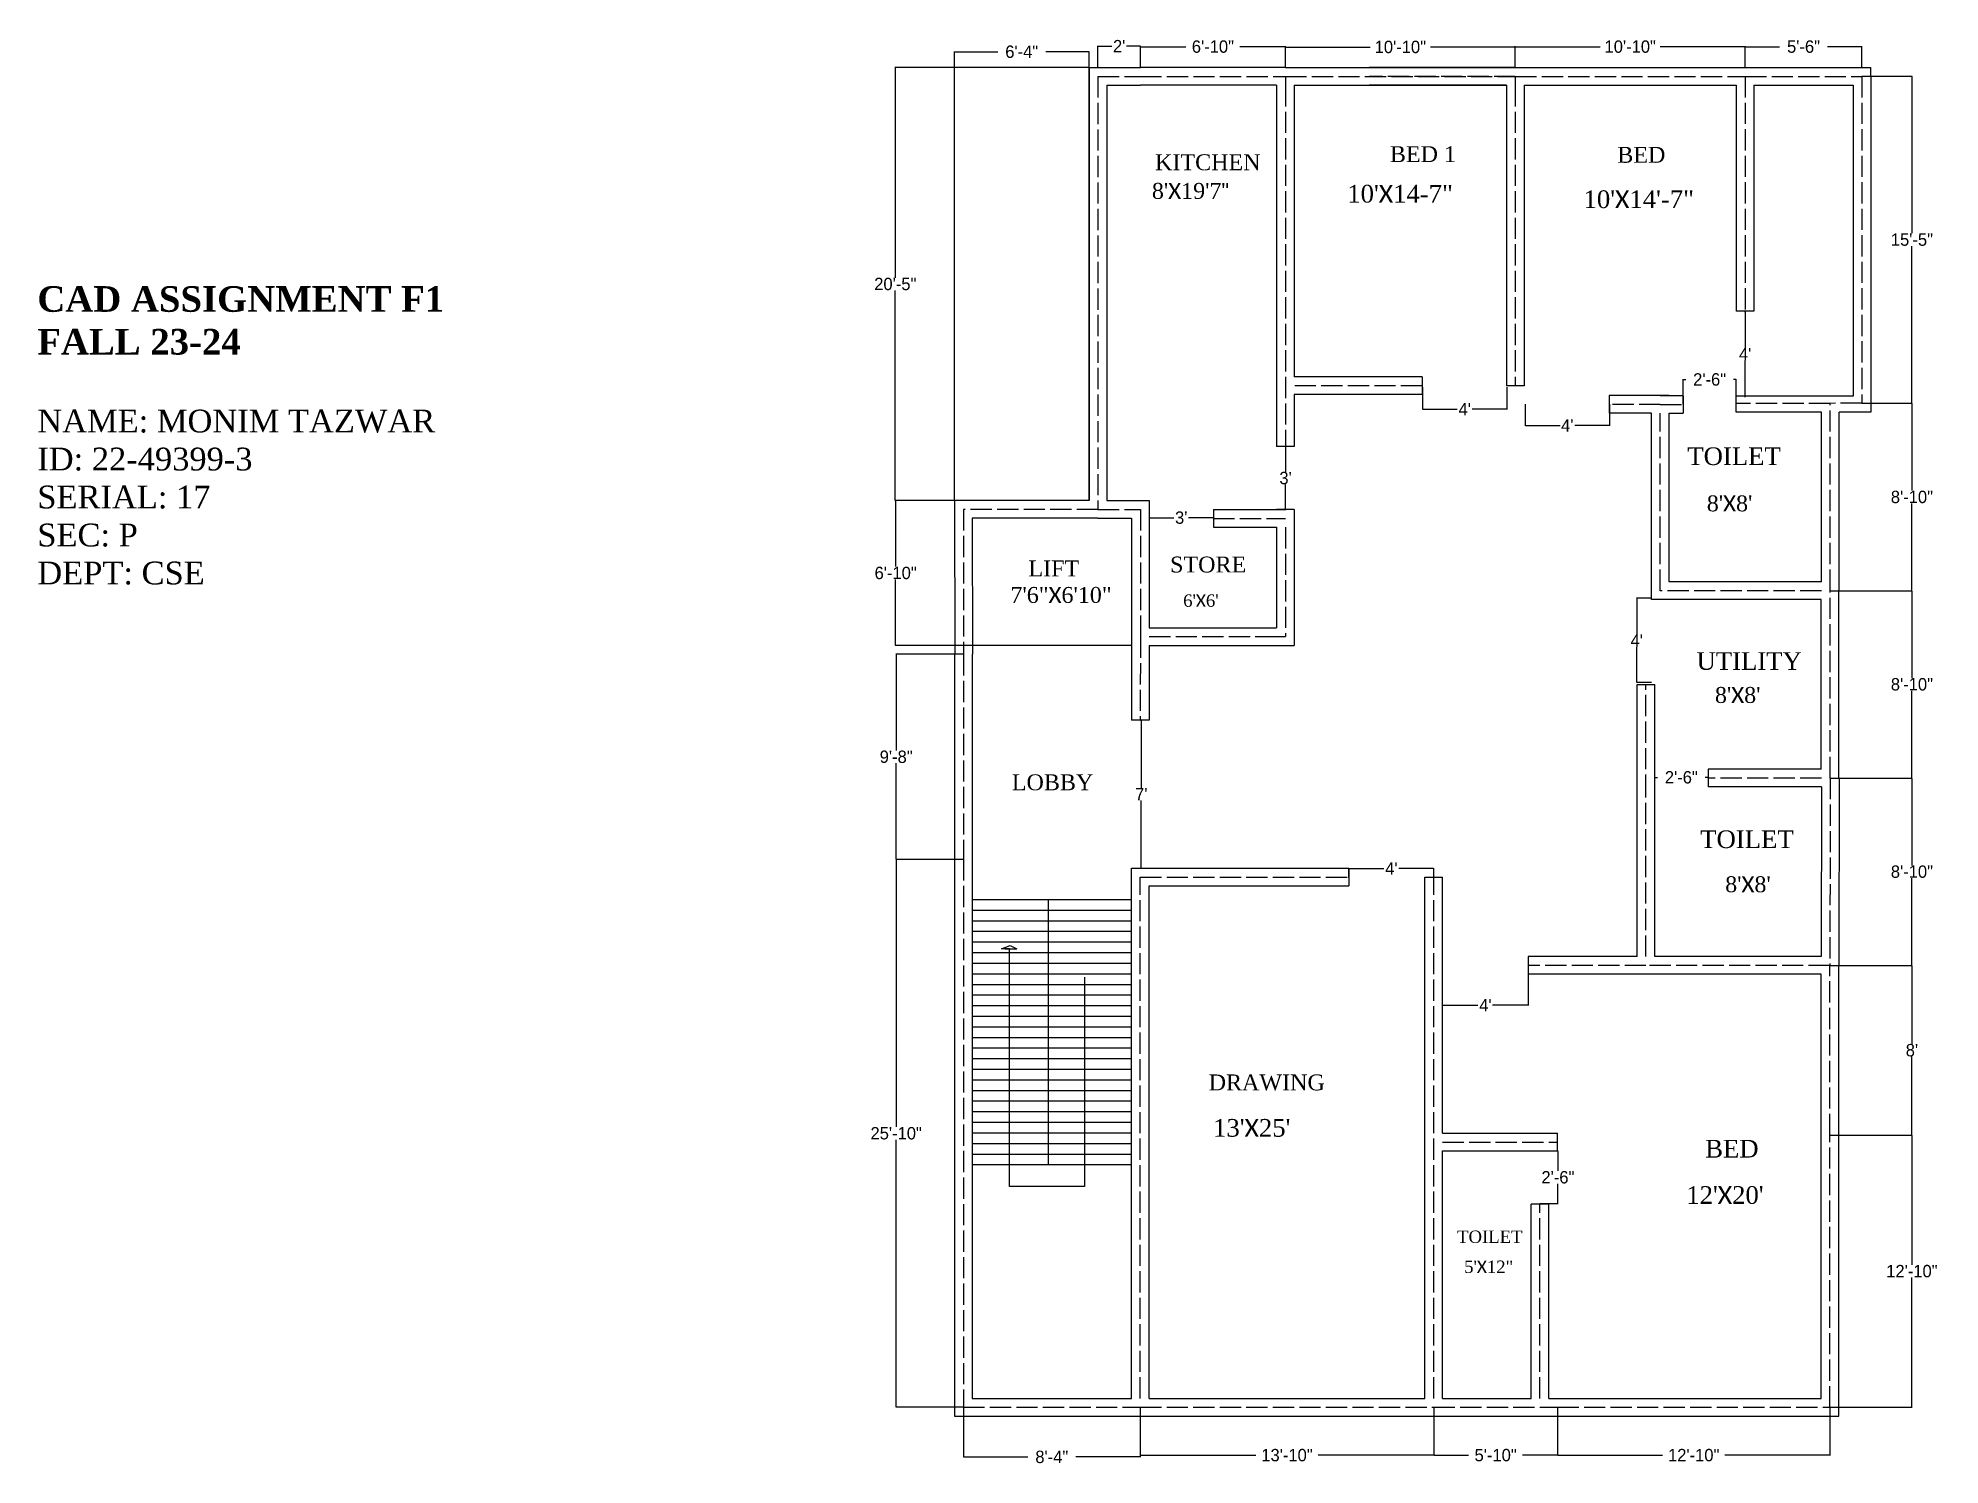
# Model space of a CAD drawing. Header units: inches. Extents: x -564 to 511, y -693 to 115.
import ezdxf

# ---------------------------------------------------------------- set-up
doc = ezdxf.new("R2010")
doc.units = ezdxf.units.IN
doc.header["$MEASUREMENT"] = 0
doc.linetypes.add('ACAD_ISO02W100', pattern=[15, 12, -3])
doc.dimstyles.get("Standard").update_dxf_attribs({"dimtxt": 7, "dimasz": 0.18, "dimexe": 0.18, "dimexo": 0.0625, "dimgap": 0.09, "dimtad": 0, "dimtih": 1, "dimtoh": 1, "dimdec": 0, "dimzin": 0, "dimdsep": 46, "dimlunit": 3, "dimtxsty": 'Standard', "dimcen": 0.09, "dimclrt": 5, "dimadec": 0, "dimazin": 0, "dimtfac": 1, "dimtdec": 0, "dimtofl": 0, "dimtmove": 0, "dimatfit": 3, "dimfxl": 1, "dimtolj": 1, "dimtzin": 0, "dimarcsym": 0})

# ---------------------------------------------------------------- blocks, each defined once
blk = doc.blocks.new('*D3')
at = {"color": 0, "lineweight": -2}
for p, q in [((-45.8, -146.9), (-45.8, 107.1)), ((-45.6, 107), (-21.3, 107)), ((30.1, 107), (5.8, 107)), ((30.3, -146.9), (30.3, 107.1))]:
    blk.add_line(p, q, dxfattribs=at)
at = {"color": 0}
for points in [[(-45.6, 107), (-45.6, 106.9), (-45.8, 107)], [(30.1, 107), (30.1, 106.9), (30.3, 107)]]:
    blk.add_solid(points, dxfattribs=at)
at = {"layer": 'Defpoints', "color": 0}
for p in [(-45.8, 107), (-45.8, -146.9), (30.3, -146.9)]:
    blk.add_point(p, dxfattribs=at)
at = {"color": 5, "insert": (-7.8, 107), "char_height": 7, "attachment_point": 5}
blk.add_mtext('\\A1;6\'-4"', dxfattribs=at)
blk = doc.blocks.new('*D4')
at = {"color": 0, "lineweight": -2}
for p, q in [((401.3, 98.2), (401.3, 110.1)), ((401.5, 109.9), (420.8, 109.9)), ((467.1, 109.9), (447.8, 109.9)), ((467.3, 98.2), (467.3, 110.1))]:
    blk.add_line(p, q, dxfattribs=at)
at = {"color": 0}
for points in [[(401.5, 109.9), (401.5, 109.9), (401.3, 109.9)], [(467.1, 109.9), (467.1, 109.9), (467.3, 109.9)]]:
    blk.add_solid(points, dxfattribs=at)
at = {"layer": 'Defpoints', "color": 0}
for p in [(401.3, 109.9), (401.3, 98.1), (467.3, 98.1)]:
    blk.add_point(p, dxfattribs=at)
at = {"color": 5, "insert": (434.3, 109.9), "char_height": 7, "attachment_point": 5}
blk.add_mtext('\\A1;5\'-6"', dxfattribs=at)
blk = doc.blocks.new('*D5')
at = {"color": 0, "lineweight": -2}
for p, q in [((271.3, 98.2), (271.3, 110.1)), ((271.5, 109.9), (319.3, 109.9)), ((401.1, 109.9), (353.3, 109.9)), ((401.3, 98.2), (401.3, 110.1))]:
    blk.add_line(p, q, dxfattribs=at)
at = {"color": 0}
for points in [[(271.5, 109.9), (271.5, 109.9), (271.3, 109.9)], [(401.1, 109.9), (401.1, 109.9), (401.3, 109.9)]]:
    blk.add_solid(points, dxfattribs=at)
at = {"layer": 'Defpoints', "color": 0}
for p in [(401.3, 109.9), (271.3, 98.1), (401.3, 98.1)]:
    blk.add_point(p, dxfattribs=at)
at = {"color": 5, "insert": (336.3, 109.9), "char_height": 7, "attachment_point": 5}
blk.add_mtext('\\A1;10\'-10"', dxfattribs=at)
blk = doc.blocks.new('*D6')
at = {"color": 0, "lineweight": -2}
for p, q in [((141.3, 98.1), (141.3, 109.8)), ((141.5, 109.7), (189.3, 109.7)), ((271.1, 109.7), (223.3, 109.7)), ((271.3, 98.1), (271.3, 109.8))]:
    blk.add_line(p, q, dxfattribs=at)
at = {"color": 0}
for points in [[(141.5, 109.7), (141.5, 109.6), (141.3, 109.7)], [(271.1, 109.7), (271.1, 109.6), (271.3, 109.7)]]:
    blk.add_solid(points, dxfattribs=at)
at = {"layer": 'Defpoints', "color": 0}
for p in [(271.3, 109.7), (141.3, 98.1), (271.3, 98.1)]:
    blk.add_point(p, dxfattribs=at)
at = {"color": 5, "insert": (206.3, 109.7), "char_height": 7, "attachment_point": 5}
blk.add_mtext('\\A1;10\'-10"', dxfattribs=at)
blk = doc.blocks.new('*D7')
at = {"color": 0, "lineweight": -2}
for p, q in [((59.3, 98.1), (59.3, 110.1)), ((59.5, 109.9), (85, 109.9)), ((141.1, 109.9), (115.5, 109.9)), ((141.3, 98.2), (141.3, 110.1))]:
    blk.add_line(p, q, dxfattribs=at)
at = {"color": 0}
for points in [[(59.5, 110), (59.5, 109.9), (59.3, 109.9)], [(141.1, 110), (141.1, 109.9), (141.3, 109.9)]]:
    blk.add_solid(points, dxfattribs=at)
at = {"layer": 'Defpoints', "color": 0}
for p in [(59.3, 109.9), (59.3, 98.1), (141.3, 98.1)]:
    blk.add_point(p, dxfattribs=at)
at = {"color": 5, "insert": (100.3, 109.9), "char_height": 7, "attachment_point": 5}
blk.add_mtext('\\A1;6\'-10"', dxfattribs=at)
blk = doc.blocks.new('*D8')
at = {"color": 0, "lineweight": -2}
for p, q in [((35.3, 98), (35.3, 110.4)), ((35.5, 110.2), (43.1, 110.2)), ((59.1, 110.2), (51.5, 110.2)), ((59.3, 98.2), (59.3, 110.4))]:
    blk.add_line(p, q, dxfattribs=at)
at = {"color": 0}
for points in [[(35.5, 110.2), (35.5, 110.2), (35.3, 110.2)], [(59.1, 110.2), (59.1, 110.2), (59.3, 110.2)]]:
    blk.add_solid(points, dxfattribs=at)
at = {"layer": 'Defpoints', "color": 0}
for p in [(59.3, 110.2), (35.3, 98), (59.3, 98.1)]:
    blk.add_point(p, dxfattribs=at)
at = {"color": 5, "insert": (47.3, 110.2), "char_height": 7, "attachment_point": 5}
blk.add_mtext("\\A1;2'", dxfattribs=at)
blk = doc.blocks.new('*D9')
at = {"color": 0, "lineweight": -2}
for p, q in [((30.2, 98.1), (-79.5, 98.1)), ((-79.3, 97.9), (-79.3, -20.8)), ((-79.3, -146.7), (-79.3, -28)), ((30.2, -146.9), (-79.5, -146.9))]:
    blk.add_line(p, q, dxfattribs=at)
at = {"color": 0}
for points in [[(-79.3, 97.9), (-79.3, 97.9), (-79.3, 98.1)], [(-79.3, -146.7), (-79.3, -146.7), (-79.3, -146.9)]]:
    blk.add_solid(points, dxfattribs=at)
at = {"layer": 'Defpoints', "color": 0}
for p in [(30.3, 98.1), (-79.3, -146.9), (30.3, -146.9)]:
    blk.add_point(p, dxfattribs=at)
at = {"color": 5, "insert": (-79.3, -24.4), "char_height": 7, "attachment_point": 5}
blk.add_mtext('\\A1;20\'-5"', dxfattribs=at)
blk = doc.blocks.new('*D10')
at = {"color": 0, "lineweight": -2}
for p, q in [((-45.9, -146.9), (-79.3, -146.9)), ((-79.1, -147.1), (-79.1, -184.3)), ((-79.1, -228.7), (-79.1, -191.5)), ((-35.8, -228.9), (-79.3, -228.9))]:
    blk.add_line(p, q, dxfattribs=at)
at = {"color": 0}
for points in [[(-79.2, -147.1), (-79.1, -147.1), (-79.1, -146.9)], [(-79.2, -228.7), (-79.1, -228.7), (-79.1, -228.9)]]:
    blk.add_solid(points, dxfattribs=at)
at = {"layer": 'Defpoints', "color": 0}
for p in [(-45.8, -146.9), (-79.1, -228.9), (-35.7, -228.9)]:
    blk.add_point(p, dxfattribs=at)
at = {"color": 5, "insert": (-79.1, -187.9), "char_height": 7, "attachment_point": 5}
blk.add_mtext('\\A1;6\'-10"', dxfattribs=at)
blk = doc.blocks.new('*D11')
at = {"color": 0, "lineweight": -2}
for p, q in [((-40.8, -659.9), (-40.8, -688.1)), ((59.2, -659.9), (59.2, -688.1)), ((-40.6, -688), (-4.3, -688)), ((59, -688), (22.7, -688))]:
    blk.add_line(p, q, dxfattribs=at)
at = {"color": 0}
for points in [[(-40.6, -687.9), (-40.6, -688), (-40.8, -688)], [(59, -687.9), (59, -688), (59.2, -688)]]:
    blk.add_solid(points, dxfattribs=at)
at = {"layer": 'Defpoints', "color": 0}
for p in [(-40.8, -659.9), (59.2, -659.9), (-40.8, -688)]:
    blk.add_point(p, dxfattribs=at)
at = {"color": 5, "insert": (9.2, -688), "char_height": 7, "attachment_point": 5}
blk.add_mtext('\\A1;8\'-4"', dxfattribs=at)
blk = doc.blocks.new('*D12')
at = {"color": 0, "lineweight": -2}
for p, q in [((59.2, -659.9), (59.2, -687.2)), ((225.2, -659.9), (225.2, -687.2)), ((59.4, -687), (124.6, -687)), ((225, -687), (159.8, -687))]:
    blk.add_line(p, q, dxfattribs=at)
at = {"color": 0}
for points in [[(59.4, -687), (59.4, -687), (59.2, -687)], [(225, -687), (225, -687), (225.2, -687)]]:
    blk.add_solid(points, dxfattribs=at)
at = {"layer": 'Defpoints', "color": 0}
for p in [(59.2, -659.9), (225.2, -659.9), (225.2, -687)]:
    blk.add_point(p, dxfattribs=at)
at = {"color": 5, "insert": (142.2, -687), "char_height": 7, "attachment_point": 5}
blk.add_mtext('\\A1;13\'-10"', dxfattribs=at)
blk = doc.blocks.new('*D13')
at = {"color": 0, "lineweight": -2}
for p, q in [((225.2, -659.9), (225.2, -687.2)), ((295.2, -659.9), (295.2, -687.2)), ((225.4, -687), (244.9, -687)), ((295, -687), (275.4, -687))]:
    blk.add_line(p, q, dxfattribs=at)
at = {"color": 0}
for points in [[(225.4, -687), (225.4, -687), (225.2, -687)], [(295, -687), (295, -687), (295.2, -687)]]:
    blk.add_solid(points, dxfattribs=at)
at = {"layer": 'Defpoints', "color": 0}
for p in [(225.2, -659.9), (295.2, -659.9), (295.2, -687)]:
    blk.add_point(p, dxfattribs=at)
at = {"color": 5, "insert": (260.2, -687), "char_height": 7, "attachment_point": 5}
blk.add_mtext('\\A1;5\'-10"', dxfattribs=at)
blk = doc.blocks.new('*D14')
at = {"color": 0, "lineweight": -2}
for p, q in [((295.2, -660), (295.2, -687.2)), ((449.2, -660), (449.2, -687.2)), ((295.4, -687), (354.6, -687)), ((449, -687), (389.8, -687))]:
    blk.add_line(p, q, dxfattribs=at)
at = {"color": 0}
for points in [[(295.4, -687), (295.4, -687), (295.2, -687)], [(449, -687), (449, -687), (449.2, -687)]]:
    blk.add_solid(points, dxfattribs=at)
at = {"layer": 'Defpoints', "color": 0}
for p in [(295.2, -659.9), (449.2, -659.9), (449.2, -687)]:
    blk.add_point(p, dxfattribs=at)
at = {"color": 5, "insert": (372.2, -687), "char_height": 7, "attachment_point": 5}
blk.add_mtext('\\A1;12\'-10"', dxfattribs=at)
blk = doc.blocks.new('*D15')
at = {"color": 0, "lineweight": -2}
for p, q in [((-40.8, -233.9), (-79, -233.9)), ((-78.8, -234.1), (-78.8, -288.3)), ((-78.8, -349.7), (-78.8, -295.5)), ((-40.8, -349.9), (-79, -349.9))]:
    blk.add_line(p, q, dxfattribs=at)
at = {"color": 0}
for points in [[(-78.8, -234.1), (-78.7, -234.1), (-78.8, -233.9)], [(-78.8, -349.7), (-78.7, -349.7), (-78.8, -349.9)]]:
    blk.add_solid(points, dxfattribs=at)
at = {"layer": 'Defpoints', "color": 0}
for p in [(-78.8, -233.9), (-40.8, -233.9), (-40.8, -349.9)]:
    blk.add_point(p, dxfattribs=at)
at = {"color": 5, "insert": (-78.8, -291.9), "char_height": 7, "attachment_point": 5}
blk.add_mtext('\\A1;9\'-8"', dxfattribs=at)
blk = doc.blocks.new('*D16')
at = {"color": 0, "lineweight": -2}
for p, q in [((-40.9, -349.9), (-79, -349.9)), ((-78.8, -350.1), (-78.8, -501.3)), ((-78.8, -659.7), (-78.8, -508.5)), ((-40.9, -659.9), (-79, -659.9))]:
    blk.add_line(p, q, dxfattribs=at)
at = {"color": 0}
for points in [[(-78.8, -350.1), (-78.7, -350.1), (-78.8, -349.9)], [(-78.8, -659.7), (-78.7, -659.7), (-78.8, -659.9)]]:
    blk.add_solid(points, dxfattribs=at)
at = {"layer": 'Defpoints', "color": 0}
for p in [(-40.8, -349.9), (-78.8, -659.9), (-40.8, -659.9)]:
    blk.add_point(p, dxfattribs=at)
at = {"color": 5, "insert": (-78.8, -504.9), "char_height": 7, "attachment_point": 5}
blk.add_mtext('\\A1;25\'-10"', dxfattribs=at)
blk = doc.blocks.new('*D17')
at = {"color": 0, "lineweight": -2}
for p, q in [((449.2, -505.9), (495.8, -505.9)), ((495.6, -506.1), (495.6, -579.4)), ((495.6, -659.8), (495.6, -586.5)), ((449.2, -659.9), (495.8, -659.9))]:
    blk.add_line(p, q, dxfattribs=at)
at = {"color": 0}
for points in [[(495.6, -506.1), (495.6, -506.1), (495.6, -505.9)], [(495.6, -659.8), (495.6, -659.8), (495.6, -659.9)]]:
    blk.add_solid(points, dxfattribs=at)
at = {"layer": 'Defpoints', "color": 0}
for p in [(449.2, -505.9), (449.2, -659.9), (495.6, -659.9)]:
    blk.add_point(p, dxfattribs=at)
at = {"color": 5, "insert": (495.6, -582.9), "char_height": 7, "attachment_point": 5}
blk.add_mtext('\\A1;12\'-10"', dxfattribs=at)
blk = doc.blocks.new('*D18')
at = {"color": 0, "lineweight": -2}
for p, q in [((454.2, -409.9), (495.8, -409.9)), ((495.6, -410.1), (495.6, -454.4)), ((495.6, -505.8), (495.6, -461.5)), ((454.2, -505.9), (495.8, -505.9))]:
    blk.add_line(p, q, dxfattribs=at)
at = {"color": 0}
for points in [[(495.6, -410.1), (495.6, -410.1), (495.6, -409.9)], [(495.6, -505.8), (495.6, -505.8), (495.6, -505.9)]]:
    blk.add_solid(points, dxfattribs=at)
at = {"layer": 'Defpoints', "color": 0}
for p in [(454.2, -409.9), (495.6, -409.9), (454.2, -505.9)]:
    blk.add_point(p, dxfattribs=at)
at = {"color": 5, "insert": (495.6, -457.9), "char_height": 7, "attachment_point": 5}
blk.add_mtext("\\A1;8'", dxfattribs=at)
blk = doc.blocks.new('*D19')
at = {"color": 0, "lineweight": -2}
for p, q in [((449.4, -303.9), (495.8, -303.9)), ((495.6, -304.1), (495.6, -353.4)), ((495.6, -409.8), (495.6, -360.5)), ((449.2, -409.9), (495.8, -409.9))]:
    blk.add_line(p, q, dxfattribs=at)
at = {"color": 0}
for points in [[(495.6, -304.1), (495.6, -304.1), (495.6, -303.9)], [(495.6, -409.8), (495.6, -409.8), (495.6, -409.9)]]:
    blk.add_solid(points, dxfattribs=at)
at = {"layer": 'Defpoints', "color": 0}
for p in [(449.4, -303.9), (449.2, -409.9), (495.6, -409.9)]:
    blk.add_point(p, dxfattribs=at)
at = {"color": 5, "insert": (495.6, -356.9), "char_height": 7, "attachment_point": 5}
blk.add_mtext('\\A1;8\'-10"', dxfattribs=at)
blk = doc.blocks.new('*D20')
at = {"color": 0, "lineweight": -2}
for p, q in [((449.4, -197.9), (495.8, -197.9)), ((495.6, -198.1), (495.6, -247.4)), ((495.6, -303.8), (495.6, -254.5)), ((449.4, -303.9), (495.8, -303.9))]:
    blk.add_line(p, q, dxfattribs=at)
at = {"color": 0}
for points in [[(495.6, -198.1), (495.7, -198.1), (495.6, -197.9)], [(495.6, -303.8), (495.7, -303.8), (495.6, -303.9)]]:
    blk.add_solid(points, dxfattribs=at)
at = {"layer": 'Defpoints', "color": 0}
for p in [(449.3, -197.9), (495.6, -197.9), (449.3, -303.9)]:
    blk.add_point(p, dxfattribs=at)
at = {"color": 5, "insert": (495.6, -250.9), "char_height": 7, "attachment_point": 5}
blk.add_mtext('\\A1;8\'-10"', dxfattribs=at)
blk = doc.blocks.new('*D21')
at = {"color": 0, "lineweight": -2}
for p, q in [((467.3, -91.8), (495.8, -91.8)), ((495.6, -92), (495.6, -141.3)), ((495.6, -197.8), (495.6, -148.5)), ((454.4, -197.9), (495.8, -197.9))]:
    blk.add_line(p, q, dxfattribs=at)
at = {"color": 0}
for points in [[(495.6, -92), (495.7, -92), (495.6, -91.8)], [(495.6, -197.8), (495.7, -197.8), (495.6, -197.9)]]:
    blk.add_solid(points, dxfattribs=at)
at = {"layer": 'Defpoints', "color": 0}
for p in [(467.3, -91.8), (495.6, -91.8), (454.4, -197.9)]:
    blk.add_point(p, dxfattribs=at)
at = {"color": 5, "insert": (495.6, -144.9), "char_height": 7, "attachment_point": 5}
blk.add_mtext('\\A1;8\'-10"', dxfattribs=at)
blk = doc.blocks.new('*D22')
at = {"color": 0, "lineweight": -2}
for p, q in [((467.3, 93.2), (495.8, 93.2)), ((495.6, 93), (495.6, 4.3)), ((495.6, -91.6), (495.6, -2.9)), ((467.3, -91.8), (495.8, -91.8))]:
    blk.add_line(p, q, dxfattribs=at)
at = {"color": 0}
for points in [[(495.6, 93), (495.7, 93), (495.6, 93.2)], [(495.6, -91.6), (495.7, -91.6), (495.6, -91.8)]]:
    blk.add_solid(points, dxfattribs=at)
at = {"layer": 'Defpoints', "color": 0}
for p in [(467.3, 93.2), (495.6, 93.2), (467.3, -91.8)]:
    blk.add_point(p, dxfattribs=at)
at = {"color": 5, "insert": (495.6, 0.7), "char_height": 7, "attachment_point": 5}
blk.add_mtext('\\A1;15\'-5"', dxfattribs=at)
blk = doc.blocks.new('*D23')
at = {"color": 0, "lineweight": -2}
for p, q in [((141.3, -116.4), (141.5, -116.4)), ((141.4, -116.6), (141.4, -130.6)), ((141.4, -151.8), (141.4, -137.8)), ((141.3, -152), (141.5, -152))]:
    blk.add_line(p, q, dxfattribs=at)
at = {"color": 0}
for points in [[(141.3, -116.6), (141.4, -116.6), (141.4, -116.4)], [(141.3, -151.8), (141.4, -151.8), (141.4, -152)]]:
    blk.add_solid(points, dxfattribs=at)
at = {"layer": 'Defpoints', "color": 0}
for p in [(141.3, -116.4), (141.3, -152), (141.4, -152)]:
    blk.add_point(p, dxfattribs=at)
at = {"color": 5, "insert": (141.4, -134.2), "char_height": 7, "attachment_point": 5}
blk.add_mtext("\\A1;3'", dxfattribs=at)
blk = doc.blocks.new('*D24')
at = {"color": 0, "lineweight": -2}
for p, q in [((64.3, -147), (64.3, -156.7)), ((64.5, -156.6), (78.2, -156.6)), ((100.4, -156.6), (86.6, -156.6)), ((100.6, -152), (100.6, -156.7))]:
    blk.add_line(p, q, dxfattribs=at)
at = {"color": 0}
for points in [[(64.5, -156.5), (64.5, -156.6), (64.3, -156.6)], [(100.4, -156.5), (100.4, -156.6), (100.6, -156.6)]]:
    blk.add_solid(points, dxfattribs=at)
at = {"layer": 'Defpoints', "color": 0}
for p in [(64.3, -146.9), (64.3, -156.6), (100.6, -152)]:
    blk.add_point(p, dxfattribs=at)
at = {"color": 5, "insert": (82.4, -156.6), "char_height": 7, "attachment_point": 5}
blk.add_mtext("\\A1;3'", dxfattribs=at)
blk = doc.blocks.new('*D25')
at = {"color": 0, "lineweight": -2}
for p, q in [((59.3, -271.1), (59.9, -271.1)), ((59.8, -271.3), (59.8, -309.4)), ((59.8, -354.7), (59.8, -316.6)), ((59.3, -354.9), (59.9, -354.9))]:
    blk.add_line(p, q, dxfattribs=at)
at = {"color": 0}
for points in [[(59.7, -271.3), (59.8, -271.3), (59.8, -271.1)], [(59.7, -354.7), (59.8, -354.7), (59.8, -354.9)]]:
    blk.add_solid(points, dxfattribs=at)
at = {"layer": 'Defpoints', "color": 0}
for p in [(59.2, -271.1), (59.2, -354.9), (59.8, -354.9)]:
    blk.add_point(p, dxfattribs=at)
at = {"color": 5, "insert": (59.8, -313), "char_height": 7, "attachment_point": 5}
blk.add_mtext("\\A1;7'", dxfattribs=at)
blk = doc.blocks.new('*D26')
at = {"color": 0, "lineweight": -2}
for p, q in [((278.5, -410), (278.5, -432.6)), ((230.2, -432.3), (230.2, -432.2)), ((230.4, -432.4), (250.2, -432.4)), ((278.4, -432.4), (258.5, -432.4))]:
    blk.add_line(p, q, dxfattribs=at)
at = {"color": 0}
for points in [[(230.4, -432.4), (230.4, -432.4), (230.2, -432.4)], [(278.4, -432.4), (278.4, -432.4), (278.5, -432.4)]]:
    blk.add_solid(points, dxfattribs=at)
at = {"layer": 'Defpoints', "color": 0}
for p in [(278.5, -409.9), (230.2, -432.4), (230.2, -432.4)]:
    blk.add_point(p, dxfattribs=at)
at = {"color": 5, "insert": (254.4, -432.4), "char_height": 7, "attachment_point": 5}
blk.add_mtext("\\A1;4'", dxfattribs=at)
blk = doc.blocks.new('*D27')
at = {"color": 0, "lineweight": -2}
for p, q in [((350.2, -327.9), (350.2, -303.3)), ((350.4, -303.5), (351.7, -303.5)), ((380.1, -303.5), (378.7, -303.5)), ((380.3, -303.9), (380.3, -303.3))]:
    blk.add_line(p, q, dxfattribs=at)
at = {"color": 0}
for points in [[(350.4, -303.4), (350.4, -303.5), (350.2, -303.5)], [(380.1, -303.4), (380.1, -303.5), (380.3, -303.5)]]:
    blk.add_solid(points, dxfattribs=at)
at = {"layer": 'Defpoints', "color": 0}
for p in [(350.2, -303.5), (380.3, -303.9), (350.2, -328)]:
    blk.add_point(p, dxfattribs=at)
at = {"color": 5, "insert": (365.2, -303.5), "char_height": 7, "attachment_point": 5}
blk.add_mtext('\\A1;2\'-6"', dxfattribs=at)
blk = doc.blocks.new('*D28')
at = {"color": 0, "lineweight": -2}
for p, q in [((366.2, -92.3), (366.2, -78.2)), ((366.4, -78.4), (367.7, -78.4)), ((396, -78.4), (394.7, -78.4)), ((396.2, -92.3), (396.2, -78.2))]:
    blk.add_line(p, q, dxfattribs=at)
at = {"color": 0}
for points in [[(366.4, -78.4), (366.4, -78.4), (366.2, -78.4)], [(396, -78.4), (396, -78.4), (396.2, -78.4)]]:
    blk.add_solid(points, dxfattribs=at)
at = {"layer": 'Defpoints', "color": 0}
for p in [(366.2, -78.4), (366.2, -92.4), (396.2, -92.4)]:
    blk.add_point(p, dxfattribs=at)
at = {"color": 5, "insert": (381.2, -78.4), "char_height": 7, "attachment_point": 5}
blk.add_mtext('\\A1;2\'-6"', dxfattribs=at)
blk = doc.blocks.new('*D29')
at = {"color": 0, "lineweight": -2}
for p, q in [((348.4, -202.2), (339.8, -202.2)), ((340, -202.4), (340, -222.5)), ((340, -249.7), (340, -229.7)), ((348.4, -249.9), (339.8, -249.9))]:
    blk.add_line(p, q, dxfattribs=at)
at = {"color": 0}
for points in [[(340, -202.4), (340, -202.4), (340, -202.2)], [(340, -249.7), (340, -249.7), (340, -249.9)]]:
    blk.add_solid(points, dxfattribs=at)
at = {"layer": 'Defpoints', "color": 0}
for p in [(348.4, -202.2), (340, -249.9), (348.4, -249.9)]:
    blk.add_point(p, dxfattribs=at)
at = {"color": 5, "insert": (340, -226.1), "char_height": 7, "attachment_point": 5}
blk.add_mtext("\\A1;4'", dxfattribs=at)
blk = doc.blocks.new('*D30')
at = {"color": 0, "lineweight": -2}
for p, q in [((218.8, -82.7), (218.8, -95.4)), ((266.6, -82.7), (266.6, -95.4)), ((219, -95.2), (238.5, -95.2)), ((266.4, -95.2), (246.9, -95.2))]:
    blk.add_line(p, q, dxfattribs=at)
at = {"color": 0}
for points in [[(219, -95.2), (219, -95.2), (218.8, -95.2)], [(266.4, -95.2), (266.4, -95.2), (266.6, -95.2)]]:
    blk.add_solid(points, dxfattribs=at)
at = {"layer": 'Defpoints', "color": 0}
for p in [(218.8, -82.6), (266.6, -82.6), (266.6, -95.2)]:
    blk.add_point(p, dxfattribs=at)
at = {"color": 5, "insert": (242.7, -95.2), "char_height": 7, "attachment_point": 5}
blk.add_mtext("\\A1;4'", dxfattribs=at)
blk = doc.blocks.new('*D31')
at = {"color": 0, "lineweight": -2}
for p, q in [((276.9, -92.3), (276.9, -104.6)), ((324.6, -92.3), (324.6, -104.6)), ((277.1, -104.4), (296.6, -104.4)), ((324.4, -104.4), (304.9, -104.4))]:
    blk.add_line(p, q, dxfattribs=at)
at = {"color": 0}
for points in [[(277.1, -104.4), (277.1, -104.4), (276.9, -104.4)], [(324.4, -104.4), (324.4, -104.4), (324.6, -104.4)]]:
    blk.add_solid(points, dxfattribs=at)
at = {"layer": 'Defpoints', "color": 0}
for p in [(276.9, -92.2), (324.6, -92.2), (276.9, -104.4)]:
    blk.add_point(p, dxfattribs=at)
at = {"color": 5, "insert": (300.7, -104.4), "char_height": 7, "attachment_point": 5}
blk.add_mtext("\\A1;4'", dxfattribs=at)
blk = doc.blocks.new('*D32')
at = {"color": 0, "lineweight": -2}
for p, q in [((400.9, -39.9), (401.5, -39.9)), ((401.3, -40.1), (401.3, -60.4)), ((401.3, -87.8), (401.3, -67.6)), ((400.9, -88), (401.5, -88))]:
    blk.add_line(p, q, dxfattribs=at)
at = {"color": 0}
for points in [[(401.3, -40.1), (401.4, -40.1), (401.3, -39.9)], [(401.3, -87.8), (401.4, -87.8), (401.3, -88)]]:
    blk.add_solid(points, dxfattribs=at)
at = {"layer": 'Defpoints', "color": 0}
for p in [(400.9, -39.9), (400.9, -88), (401.3, -88)]:
    blk.add_point(p, dxfattribs=at)
at = {"color": 5, "insert": (401.3, -64), "char_height": 7, "attachment_point": 5}
blk.add_mtext("\\A1;4'", dxfattribs=at)
blk = doc.blocks.new('*D33')
at = {"color": 0, "lineweight": -2}
for p, q in [((285.2, -514.9), (295.6, -514.9)), ((295.4, -515.1), (295.4, -526.2)), ((295.4, -544.5), (295.4, -533.4)), ((285.2, -544.7), (295.6, -544.7))]:
    blk.add_line(p, q, dxfattribs=at)
at = {"color": 0}
for points in [[(295.4, -515.1), (295.5, -515.1), (295.4, -514.9)], [(295.4, -544.5), (295.5, -544.5), (295.4, -544.7)]]:
    blk.add_solid(points, dxfattribs=at)
at = {"layer": 'Defpoints', "color": 0}
for p in [(285.1, -514.9), (295.4, -514.9), (285.1, -544.7)]:
    blk.add_point(p, dxfattribs=at)
at = {"color": 5, "insert": (295.4, -529.8), "char_height": 7, "attachment_point": 5}
blk.add_mtext('\\A1;2\'-6"', dxfattribs=at)
blk = doc.blocks.new('*D34')
at = {"color": 0, "lineweight": -2}
for p, q in [((177.1, -360.1), (177.1, -354.9)), ((225.3, -360.1), (225.3, -354.9)), ((177.3, -355.1), (197, -355.1)), ((225.1, -355.1), (205.4, -355.1))]:
    blk.add_line(p, q, dxfattribs=at)
at = {"color": 0}
for points in [[(177.3, -355), (177.3, -355.1), (177.1, -355.1)], [(225.1, -355), (225.1, -355.1), (225.3, -355.1)]]:
    blk.add_solid(points, dxfattribs=at)
at = {"layer": 'Defpoints', "color": 0}
for p in [(177.1, -360.1), (225.3, -355.1), (225.3, -360.1)]:
    blk.add_point(p, dxfattribs=at)
at = {"color": 5, "insert": (201.2, -355.1), "char_height": 7, "attachment_point": 5}
blk.add_mtext("\\A1;4'", dxfattribs=at)

msp = doc.modelspace()

# ---------------------------------------------------------------- linework, layer by layer
for p, q in [((30.3, 98.1), (30.3, -146.9)), ((30.3, 98.1), (59.3, 98.1)), ((141.3, 98.1), (59.3, 98.1)), ((141.3, 98.1), (271.3, 98.1)), ((271.3, 98.1), (188.7, 98.1)), ((271.3, 98.1), (401.3, 98.1)), ((401.3, 98.1), (467.3, 98.1)), ((40.3, 88.1), (40.3, -146.9)), ((40.3, 88.1), (59.3, 88.1)), ((136.3, 88.1), (59.3, 88.1)), ((136.3, 88.1), (136.3, -116.4)), ((141.3, 93.1), (141.3, 88.1)), ((146.3, 88.1), (266.3, 88.1)), ((146.3, 88.1), (146.3, -76.9)), ((266.3, 88.1), (188.7, 88.1)), ((266.3, 88.1), (266.3, -81.9)), ((266.3, 88.1), (266.3, -81.9)), ((271.3, 93.1), (271.3, 88.1)), ((276.3, 88.1), (396.3, 88.1)), ((276.3, 88.1), (396.3, 88.1)), ((276.3, 88.1), (276.3, -81.9)), ((396.3, 93.2), (396.3, 93.1)), ((396.3, 88.1), (396.3, -39.8)), ((406.3, 93.2), (406.3, 93.1)), ((406.3, 88.1), (462.3, 88.1)), ((406.3, 88.1), (406.3, -39.8)), ((462.3, 93.2), (462.3, 93.1)), ((462.3, 88.1), (462.3, -87.9)), ((472.3, 93.2), (472.3, -96.8)), ((406.3, -39.8), (396.3, -39.8)), ((218.6, -76.9), (146.3, -76.9)), ((218.6, -76.9), (218.6, -86.9)), ((276.3, -81.9), (266.3, -81.9)), ((218.6, -86.9), (146.3, -86.9)), ((146.3, -86.9), (146.3, -116.4)), ((358.3, -87.5), (324.4, -87.5)), ((324.4, -87.5), (324.4, -97.5)), ((353.3, -87.5), (366.2, -87.5)), ((353.3, -92.5), (353.3, -92.5)), ((366.2, -87.9), (366.2, -92.5)), ((366.2, -92.5), (366.2, -97.5)), ((449.4, -87.9), (396.3, -87.9)), ((396.3, -96.9), (396.3, -87.9)), ((462.3, -87.9), (449.3, -87.9)), ((472.3, -96.8), (454.4, -96.9)), ((348.3, -97.5), (324.4, -97.5)), ((348.3, -101.9), (348.3, -97.5)), ((348.3, -202.9), (348.3, -101.9)), ((358.3, -101.9), (358.3, -97.5)), ((358.3, -97.5), (366.2, -97.5)), ((358.3, -192.9), (358.3, -101.9)), ((444.4, -96.9), (396.3, -96.9)), ((444.4, -192.9), (444.4, -96.9)), ((444.4, -192.9), (444.4, -96.9)), ((454.4, -197.9), (454.4, -96.9)), ((136.3, -116.4), (136.3, -116.4)), ((146.3, -116.4), (136.3, -116.4)), ((141.3, -116.4), (141.3, -116.4)), ((30.3, -146.9), (-45.8, -146.9)), ((-45.8, -146.9), (-45.7, -233.9)), ((35.3, -146.9), (35.3, -151.9)), ((40.3, -146.9), (64.3, -146.9)), ((64.3, -146.9), (64.3, -218.9)), ((-40.7, -151.9), (-40.7, -151.9)), ((-35.8, -151.9), (-35.8, -151.9)), ((35.3, -156.9), (-35.8, -156.9)), ((-35.8, -156.9), (-35.7, -233.9)), ((35.3, -156.9), (54.3, -156.9)), ((54.3, -151.9), (54.3, -151.9)), ((54.3, -156.9), (54.3, -223.9)), ((100.6, -152), (141.4, -152)), ((100.6, -152), (100.6, -162)), ((136.3, -151.9), (136.3, -152)), ((146.3, -151.9), (136.3, -151.9)), ((146.3, -151.9), (146.3, -228.9)), ((100.6, -162), (136.3, -162)), ((141.3, -162), (141.4, -162)), ((444.4, -192.9), (358.3, -192.9)), ((444.3, -202.9), (348.3, -202.9)), ((444.3, -298.9), (444.3, -202.9)), ((454.3, -303.9), (454.3, -197.9)), ((54.3, -223.9), (54.2, -271.1)), ((64.3, -218.9), (136.3, -218.9)), ((131.3, -223.9), (141.3, -223.9)), ((141.3, -223.3), (141.3, -223.9)), ((-45.8, -233.9), (-45.8, -349.9)), ((-35.8, -233.9), (-35.8, -349.9)), ((54.3, -228.9), (-35.7, -228.9)), ((59.3, -228.9), (59.3, -228.9)), ((64.3, -228.9), (64.2, -271.1)), ((64.3, -228.9), (146.3, -228.9)), ((340.2, -404.9), (340.2, -251)), ((340.2, -251), (350.2, -251)), ((350.2, -404.9), (350.2, -251)), ((59.2, -271.1), (54.2, -271.1)), ((64.2, -271.1), (59.2, -271.1)), ((444.3, -298.9), (380.3, -298.9)), ((380.3, -298.9), (380.3, -308.9)), ((449.4, -298.9), (449.3, -298.9)), ((444.4, -308.9), (380.3, -308.9)), ((444.4, -308.9), (444.2, -404.9)), ((444.4, -303.9), (444.4, -303.9)), ((449.4, -303.9), (449.3, -303.9)), ((449.4, -308.9), (449.4, -308.9)), ((454.4, -304), (454.2, -410)), ((340.2, -404.9), (340.2, -313.9)), ((350.2, -404.9), (350.2, -313.9)), ((-45.8, -349.9), (-45.8, -664.9)), ((-35.8, -349.9), (-35.8, -654.9)), ((-35.8, -349.9), (-35.8, -654.9)), ((54.2, -354.9), (177.2, -354.9)), ((54.2, -654.9), (54.2, -354.9)), ((177.2, -354.9), (177.2, -364.9)), ((64.2, -364.9), (177.2, -364.9)), ((64.2, -654.9), (64.2, -364.9)), ((220.2, -654.9), (220.2, -359.9)), ((220.2, -359.9), (230.2, -359.9)), ((230.2, -504.9), (230.2, -359.9)), ((54.2, -372.8), (-35.8, -372.8)), ((7.2, -372.8), (7.2, -522.8)), ((54.2, -378.8), (-35.8, -378.8)), ((54.2, -384.8), (-35.8, -384.8)), ((54.2, -390.8), (-35.8, -390.8)), ((54.2, -396.8), (-35.8, -396.8)), ((54.2, -402.8), (-35.8, -402.8)), ((-19.2, -400.5), (-14.4, -398.6)), ((-17.2, -400.5), (-19.2, -400.5)), ((-14.7, -400.5), (-17.2, -400.5)), ((-17.2, -400.5), (-10.6, -400.5)), ((-14.7, -412.1), (-14.7, -400.5)), ((-14.4, -398.6), (-10.6, -400.5)), ((278.5, -404.9), (278.5, -414.9)), ((340.2, -404.9), (278.5, -404.9)), ((444.2, -404.9), (350.2, -404.9)), ((444.2, -404.9), (350.2, -404.9)), ((449.2, -404.9), (449.2, -404.9)), ((54.2, -408.8), (-35.8, -408.8)), ((54.2, -414.8), (-35.8, -414.8)), ((-14.7, -534.9), (-14.7, -412.1)), ((27.6, -416.5), (27.6, -534.9)), ((444.2, -414.9), (278.5, -414.9)), ((444.2, -414.9), (345.2, -414.9)), ((444.2, -414.9), (345.2, -414.9)), ((444.2, -505.9), (444.2, -414.9)), ((444.2, -505.9), (444.2, -414.9)), ((444.2, -505.9), (444.2, -414.9)), ((449.2, -414.9), (449.2, -414.9)), ((454.2, -505.9), (454.2, -409.9)), ((54.2, -420.8), (-35.8, -420.8)), ((54.2, -426.8), (-35.8, -426.8)), ((54.2, -432.8), (-35.8, -432.8)), ((54.2, -438.8), (-35.8, -438.8)), ((54.2, -444.8), (-35.8, -444.8)), ((54.2, -450.8), (-35.8, -450.8)), ((54.2, -456.8), (-35.8, -456.8)), ((54.2, -462.8), (-35.8, -462.8)), ((54.2, -468.8), (-35.8, -468.8)), ((54.2, -474.8), (-35.8, -474.8)), ((54.2, -480.8), (-35.8, -480.8)), ((54.2, -486.8), (-35.8, -486.8)), ((54.2, -492.8), (-35.8, -492.8)), ((54.2, -498.8), (-35.8, -498.8)), ((54.2, -504.8), (-35.8, -504.8)), ((230.2, -504.9), (295.2, -504.9)), ((230.2, -504.9), (295.2, -504.9)), ((295.2, -514.9), (295.2, -504.9)), ((54.2, -510.8), (-35.8, -510.8)), ((230.2, -654.9), (230.2, -514.9)), ((230.2, -514.9), (295.2, -514.9)), ((444.2, -654.9), (444.2, -505.9)), ((454.2, -664.9), (454.2, -505.9)), ((54.2, -516.8), (-35.8, -516.8)), ((54.2, -522.8), (-35.8, -522.8)), ((27.6, -534.9), (-14.7, -534.9)), ((280.2, -654.9), (280.2, -544.9)), ((285.2, -544.9), (280.2, -544.9)), ((290.2, -544.9), (285.2, -544.9)), ((290.2, -654.9), (290.2, -544.9)), ((-35.8, -654.9), (54.2, -654.9)), ((64.2, -654.9), (220.2, -654.9)), ((230.2, -654.9), (280.2, -654.9)), ((290.2, -654.9), (295.2, -654.9)), ((295.2, -654.9), (444.2, -654.9)), ((-45.8, -664.9), (59.2, -664.9)), ((59.2, -664.9), (225.2, -664.9)), ((225.2, -664.9), (295.2, -664.9)), ((295.2, -664.9), (454.2, -664.9)), ((444.2, -659.9), (444.2, -659.9))]:
    msp.add_line(p, q)
at = {"color": 0}
for p in [(467.3, 98.1), (472.3, 93.2)]:
    msp.add_line(p, (472.3, 98.1), dxfattribs=at)
at = {"color": 1, "linetype": 'ACAD_ISO02W100'}
for p, q in [((35.3, 93.1), (35.3, -146.9)), ((35.3, 93.1), (59.3, 93.1)), ((59.3, 93.1), (136.3, 93.1)), ((141.3, 93.1), (271.3, 93.1)), ((141.3, 88.1), (141.3, -116.4)), ((271.3, 93.1), (188.7, 93.1)), ((271.3, 93.1), (401.3, 93.1)), ((271.3, 88.1), (271.3, -81.9)), ((401.3, 93.2), (401.3, -39.8)), ((401.3, 93.1), (467.3, 93.1)), ((467.3, 93.2), (467.3, -91.8)), ((218.6, -81.9), (146.3, -81.9)), ((353.3, -92.5), (324.4, -92.5)), ((449.4, -91.9), (396.3, -91.9)), ((449.4, -197.9), (449.4, -91.9)), ((353.3, -197.9), (353.3, -101.9)), ((-40.8, -151.9), (-40.7, -233.9)), ((35.3, -151.9), (-40.7, -151.9)), ((35.3, -151.9), (59.3, -151.9)), ((59.3, -151.9), (59.3, -223.9)), ((100.6, -157), (141.4, -157)), ((141.3, -162), (141.3, -223.3)), ((444.4, -197.9), (353.3, -197.9)), ((449.3, -303.9), (449.3, -197.9)), ((59.3, -223.9), (59.2, -271.1)), ((64.3, -223.9), (131.3, -223.9)), ((-40.8, -233.9), (-40.8, -349.9)), ((345.2, -313.9), (345.2, -251)), ((444.4, -303.9), (380.3, -303.9)), ((449.4, -303.9), (449.2, -409.9)), ((345.2, -404.9), (345.2, -313.9)), ((-40.8, -349.9), (-40.8, -659.9)), ((59.2, -654.9), (59.2, -359.9)), ((59.2, -359.9), (177.2, -359.9)), ((225.2, -654.9), (225.2, -359.9)), ((345.2, -409.9), (278.5, -409.9)), ((449.2, -409.9), (345.2, -409.9)), ((449.2, -505.9), (449.2, -409.9)), ((230.2, -509.9), (295.2, -509.9)), ((449.2, -659.9), (449.2, -505.9)), ((285.2, -654.9), (285.2, -544.9)), ((-40.8, -659.9), (59.2, -659.9)), ((59.2, -659.9), (225.2, -659.9)), ((225.2, -659.9), (295.2, -659.9)), ((295.2, -659.9), (449.2, -659.9))]:
    msp.add_line(p, q, dxfattribs=at)
at = {"linetype": 'ACAD_ISO02W100'}
for p, q in [((136.3, 93.1), (141.3, 93.1)), ((353.3, -92.5), (366.2, -92.5)), ((467.3, -91.8), (449.4, -91.9)), ((353.3, -101.9), (353.3, -97.5)), ((141.3, -151.9), (141.3, -152))]:
    msp.add_line(p, q, dxfattribs=at)
at = {"color": 1}
msp.add_line((136.3, -162), (136.3, -218.9), dxfattribs=at)

# ---------------------------------------------------------------- texts
at = {"attachment_point": 1}
for s, insert, char_height, width in [('\\pi1.8;', (64.2, 61.2), 0.2, 57.672), ('{\\fTimes New Roman|b0|i0|c0|p18;KITCHEN}', (67.6, 49), 9, 50.924), ('{\\fTimes New Roman|b0|i0|c0|p18;BED 1}', (200.4, 53.6), 9, 63.432), ('{\\fTimes New Roman|b0|i0|c0|p18;BED}', (329, 53.2), 9, 39.9), ('{\\fTimes New Roman|b0|i0|c0|p18;8\'\\fCalibri|b0|i0|c0|p34;X\\fTimes New Roman|b0|i0|c0|p18;19\'7}"', (65.8, 32.8), 9, 52.64), ('{\\fTimes New Roman|b0|i0|c0|p18;10\'\\fCalibri|b0|i0|c0|p34;X\\fTimes New Roman|b0|i0|c0|p18;14-7"}', (176.3, 31.7), 10, 25.727), ('{\\fTimes New Roman|b0|i0|c0|p18;10\'\\fCalibri|b0|i0|c0|p34;X\\fTimes New Roman|b0|i0|c0|p18;14\'-7"}', (309.9, 28.6), 10, 38.147), ('{\\fTimes New Roman|b1|i0|c0|p18;\\H1.125x;CAD ASSIGNMENT F1\\PFALL 23-24\\P\\fTimes New Roman|b0|i0|c0|p18;\\H0.8889x;\\PNAME: MONIM TAZWAR\\PID: 22-49399-3\\PSERIAL: 17\\PSEC: P\\PDEPT: CSE}', (-564.5, -25.6), 12.894, 279.25), ('{\\fTimes New Roman|b0|i0|c0|p18;TOILET}', (368.6, -116.8), 10, 47.409), ("{\\fTimes New Roman|b0|i0|c0|p18;8'\\fCalibri|b0|i0|c0|p34;X\\fTimes New Roman|b0|i0|c0|p18;8'}", (379.6, -144), 9, 44.811), ('{\\fTimes New Roman|b0|i0|c0|p18;   LIFT\\P7\'6"\\fCalibri|b0|i0|c0|p34;X\\fTimes New Roman|b0|i0|c0|p18;6\'10"}', (-14.2, -180.8), 9, 44.261), ('{\\fTimes New Roman|b0|i0|c0|p18;STORE}', (76.1, -178.6), 9, 41.132), ("{\\fTimes New Roman|b0|i0|c0|p18;6'\\fCalibri|b0|i0|c0|p34;X\\fTimes New Roman|b0|i0|c0|p18;6'}", (83.5, -200), 7, 39.509), ('{\\fTimes New Roman|b0|i0|c0|p18;UTILITY}', (373.8, -232.7), 10, 56.823), ("{\\fTimes New Roman|b0|i0|c0|p18;8'\\fCalibri|b0|i0|c0|p34;X\\fTimes New Roman|b0|i0|c0|p18;8'}", (384.2, -252.4), 9, 44.811), ('{\\fTimes New Roman|b0|i0|c0|p18;LOBBY}', (-13.4, -301.8), 9, 51.494), ('{\\fTimes New Roman|b0|i0|c0|p18;TOILET}', (375.9, -333.5), 10, 47.409), ("{\\fTimes New Roman|b0|i0|c0|p18;8'\\fCalibri|b0|i0|c0|p34;X\\fTimes New Roman|b0|i0|c0|p18;8'}", (390, -359.5), 9, 44.811), ('{\\fTimes New Roman|b0|i0|c0|p18;DRAWING}', (97.9, -471.6), 9, 80.489), ("{\\fTimes New Roman|b0|i0|c0|p18;13'\\fCalibri|b0|i0|c0|p34;X\\fTimes New Roman|b0|i0|c0|p18;25'}", (100.4, -496.8), 10, 53.256), ('{\\fTimes New Roman|b0|i0|c0|p18;BED}', (378.7, -508.6), 10, 73.099), ("{\\fTimes New Roman|b0|i0|c0|p18;12'\\fCalibri|b0|i0|c0|p34;X\\fTimes New Roman|b0|i0|c0|p18;20'}", (368, -534.8), 10, 47.615), ('{\\fTimes New Roman|b0|i0|c0|p18;TOILET}', (238.4, -559.9), 7, 33.079), ('{\\fTimes New Roman|b0|i0|c0|p18;5\'\\fCalibri|b0|i0|c0|p34;X\\fTimes New Roman|b0|i0|c0|p18;12"}', (242.4, -576.9), 7, 37.784)]:
    msp.add_mtext(s, dxfattribs=dict(at, insert=insert, char_height=char_height, width=width))

# ---------------------------------------------------------------- dimensions: what is measured, and where the dimension line sits
at = {"color": 5}
for base, p1, p2, picture, middle in [((-45.8, 107), (30.3, -146.9), (-45.8, -146.9), '*D3', (-7.8, 107)), ((59.3, 110.2), (35.3, 98), (59.3, 98.1), '*D8', (47.3, 110.2)), ((59.3, 109.9), (141.3, 98.1), (59.3, 98.1), '*D7', (100.3, 109.9)), ((271.3, 109.7), (141.3, 98.1), (271.3, 98.1), '*D6', (206.3, 109.7)), ((401.3, 109.9), (271.3, 98.1), (401.3, 98.1), '*D5', (336.3, 109.9)), ((401.3, 109.9), (467.3, 98.1), (401.3, 98.1), '*D4', (434.3, 109.9)), ((366.2, -78.4), (396.2, -92.4), (366.2, -92.4), '*D28', (381.2, -78.4)), ((266.6, -95.2), (218.8, -82.6), (266.6, -82.6), '*D30', (242.7, -95.2)), ((276.9, -104.4), (324.6, -92.2), (276.9, -92.2), '*D31', (300.7, -104.4)), ((64.3, -156.6), (100.6, -152), (64.3, -146.9), '*D24', (82.4, -156.6)), ((350.2, -303.5), (380.3, -303.9), (350.2, -328), '*D27', (365.2, -303.5)), ((225.3, -355.1), (177.1, -360.1), (225.3, -360.1), '*D34', (201.2, -355.1)), ((230.2, -432.4), (278.5, -409.9), (230.2, -432.4), '*D26', (254.4, -432.4)), ((-40.8, -688), (59.2, -659.9), (-40.8, -659.9), '*D11', (9.2, -688)), ((225.2, -687), (59.2, -659.9), (225.2, -659.9), '*D12', (142.2, -687)), ((295.2, -687), (225.2, -659.9), (295.2, -659.9), '*D13', (260.2, -687)), ((449.2, -687), (295.2, -659.9), (449.2, -659.9), '*D14', (372.2, -687))]:
    dim = msp.add_linear_dim(base=base, p1=p1, p2=p2, dimstyle='Standard', dxfattribs=at)
    dim.commit()
    dim.dimension.update_dxf_attribs({"geometry": picture, "text_midpoint": middle})
for base, p1, p2, picture, middle in [((-79.3, -146.9), (30.3, 98.1), (30.3, -146.9), '*D9', (-79.3, -24.4)), ((495.6, 93.2), (467.3, -91.8), (467.3, 93.2), '*D22', (495.6, 0.7)), ((401.3, -88), (400.9, -39.9), (400.9, -88), '*D32', (401.3, -64)), ((495.6, -91.8), (454.4, -197.9), (467.3, -91.8), '*D21', (495.6, -144.9)), ((141.4, -152), (141.3, -116.4), (141.3, -152), '*D23', (141.4, -134.2)), ((-79.1, -228.9), (-45.8, -146.9), (-35.7, -228.9), '*D10', (-79.1, -187.9)), ((340, -249.9), (348.4, -202.2), (348.4, -249.9), '*D29', (340, -226.1)), ((495.6, -197.9), (449.3, -303.9), (449.3, -197.9), '*D20', (495.6, -250.9)), ((-78.8, -233.9), (-40.8, -349.9), (-40.8, -233.9), '*D15', (-78.8, -291.9)), ((59.8, -354.9), (59.2, -271.1), (59.2, -354.9), '*D25', (59.8, -313)), ((495.6, -409.9), (449.4, -303.9), (449.2, -409.9), '*D19', (495.6, -356.9)), ((-78.8, -659.9), (-40.8, -349.9), (-40.8, -659.9), '*D16', (-78.8, -504.9)), ((495.6, -409.9), (454.2, -505.9), (454.2, -409.9), '*D18', (495.6, -457.9)), ((295.4, -514.9), (285.1, -544.7), (285.1, -514.9), '*D33', (295.4, -529.8)), ((495.6, -659.9), (449.2, -505.9), (449.2, -659.9), '*D17', (495.6, -582.9))]:
    dim = msp.add_linear_dim(base=base, p1=p1, p2=p2, angle=90, dimstyle='Standard', dxfattribs=at)
    dim.commit()
    dim.dimension.update_dxf_attribs({"geometry": picture, "text_midpoint": middle})

doc.saveas('drawing.dxf')
